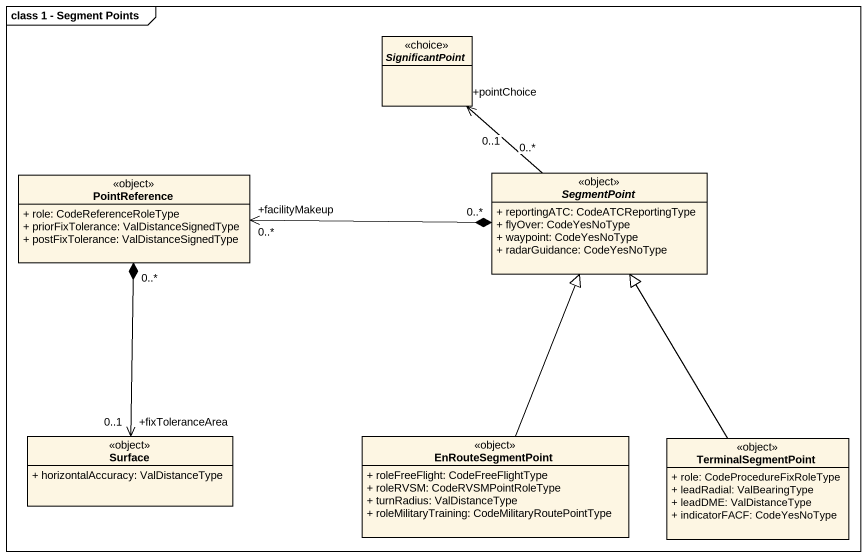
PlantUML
@startuml
mainframe class 1 - Segment Points
hide circle
hide empty members
skinparam classAttributeIconSize 0
abstract class SignificantPoint <<choice>>
class PointReference <<object>> {
  + role: CodeReferenceRoleType
  + priorFixTolerance: ValDistanceSignedType
  + postFixTolerance: ValDistanceSignedType
}
abstract class SegmentPoint <<object>> {
  + reportingATC: CodeATCReportingType
  + flyOver: CodeYesNoType
  + waypoint: CodeYesNoType
  + radarGuidance: CodeYesNoType
}
class Surface <<object>> {
  + horizontalAccuracy: ValDistanceType
}
class EnRouteSegmentPoint <<object>> {
  + roleFreeFlight: CodeFreeFlightType
  + roleRVSM: CodeRVSMPointRoleType
  + turnRadius: ValDistanceType
  + roleMilitaryTraining: CodeMilitaryRoutePointType
}
class TerminalSegmentPoint <<object>> {
  + role: CodeProcedureFixRoleType
  + leadRadial: ValBearingType
  + leadDME: ValDistanceType
  + indicatorFACF: CodeYesNoType
}
PointReference "0..*" *--> "+fixToleranceArea\n0..1" Surface
SegmentPoint "0..*" -up-> "+pointChoice\n0..1" SignificantPoint
SegmentPoint "0..*" *-left-> "+facilityMakeup\n0..*" PointReference
EnRouteSegmentPoint -up-|> SegmentPoint
TerminalSegmentPoint -up-|> SegmentPoint
@enduml
